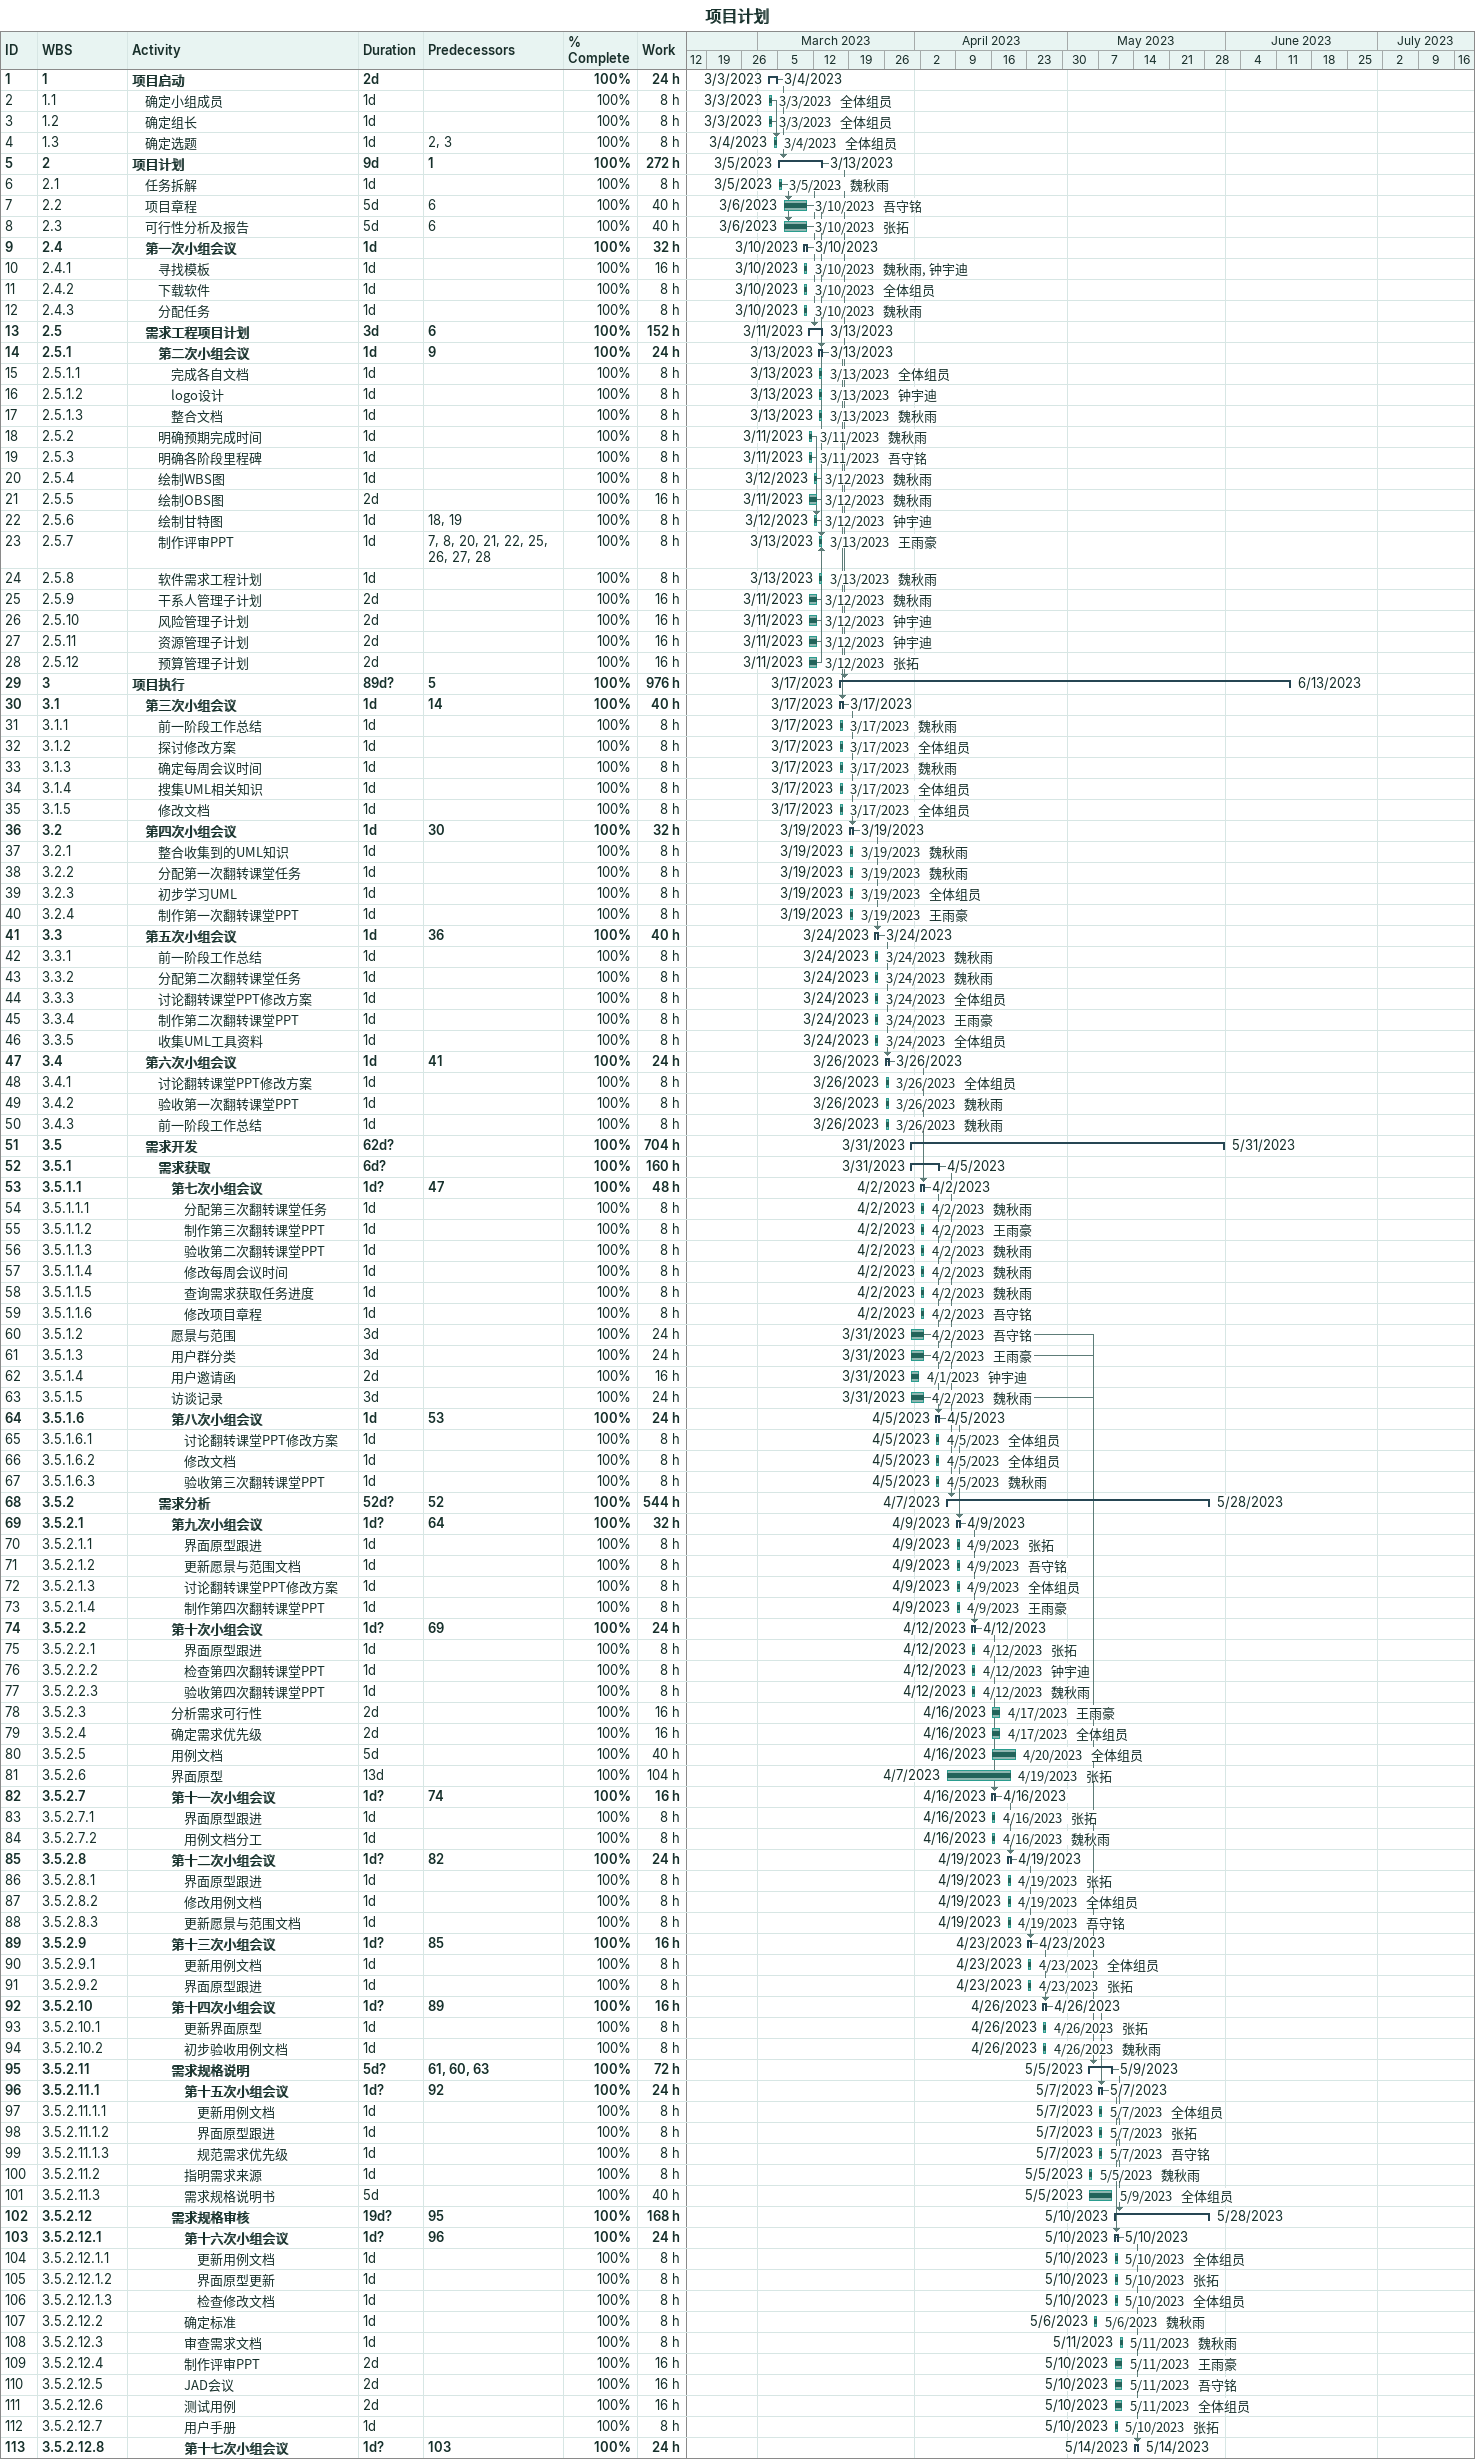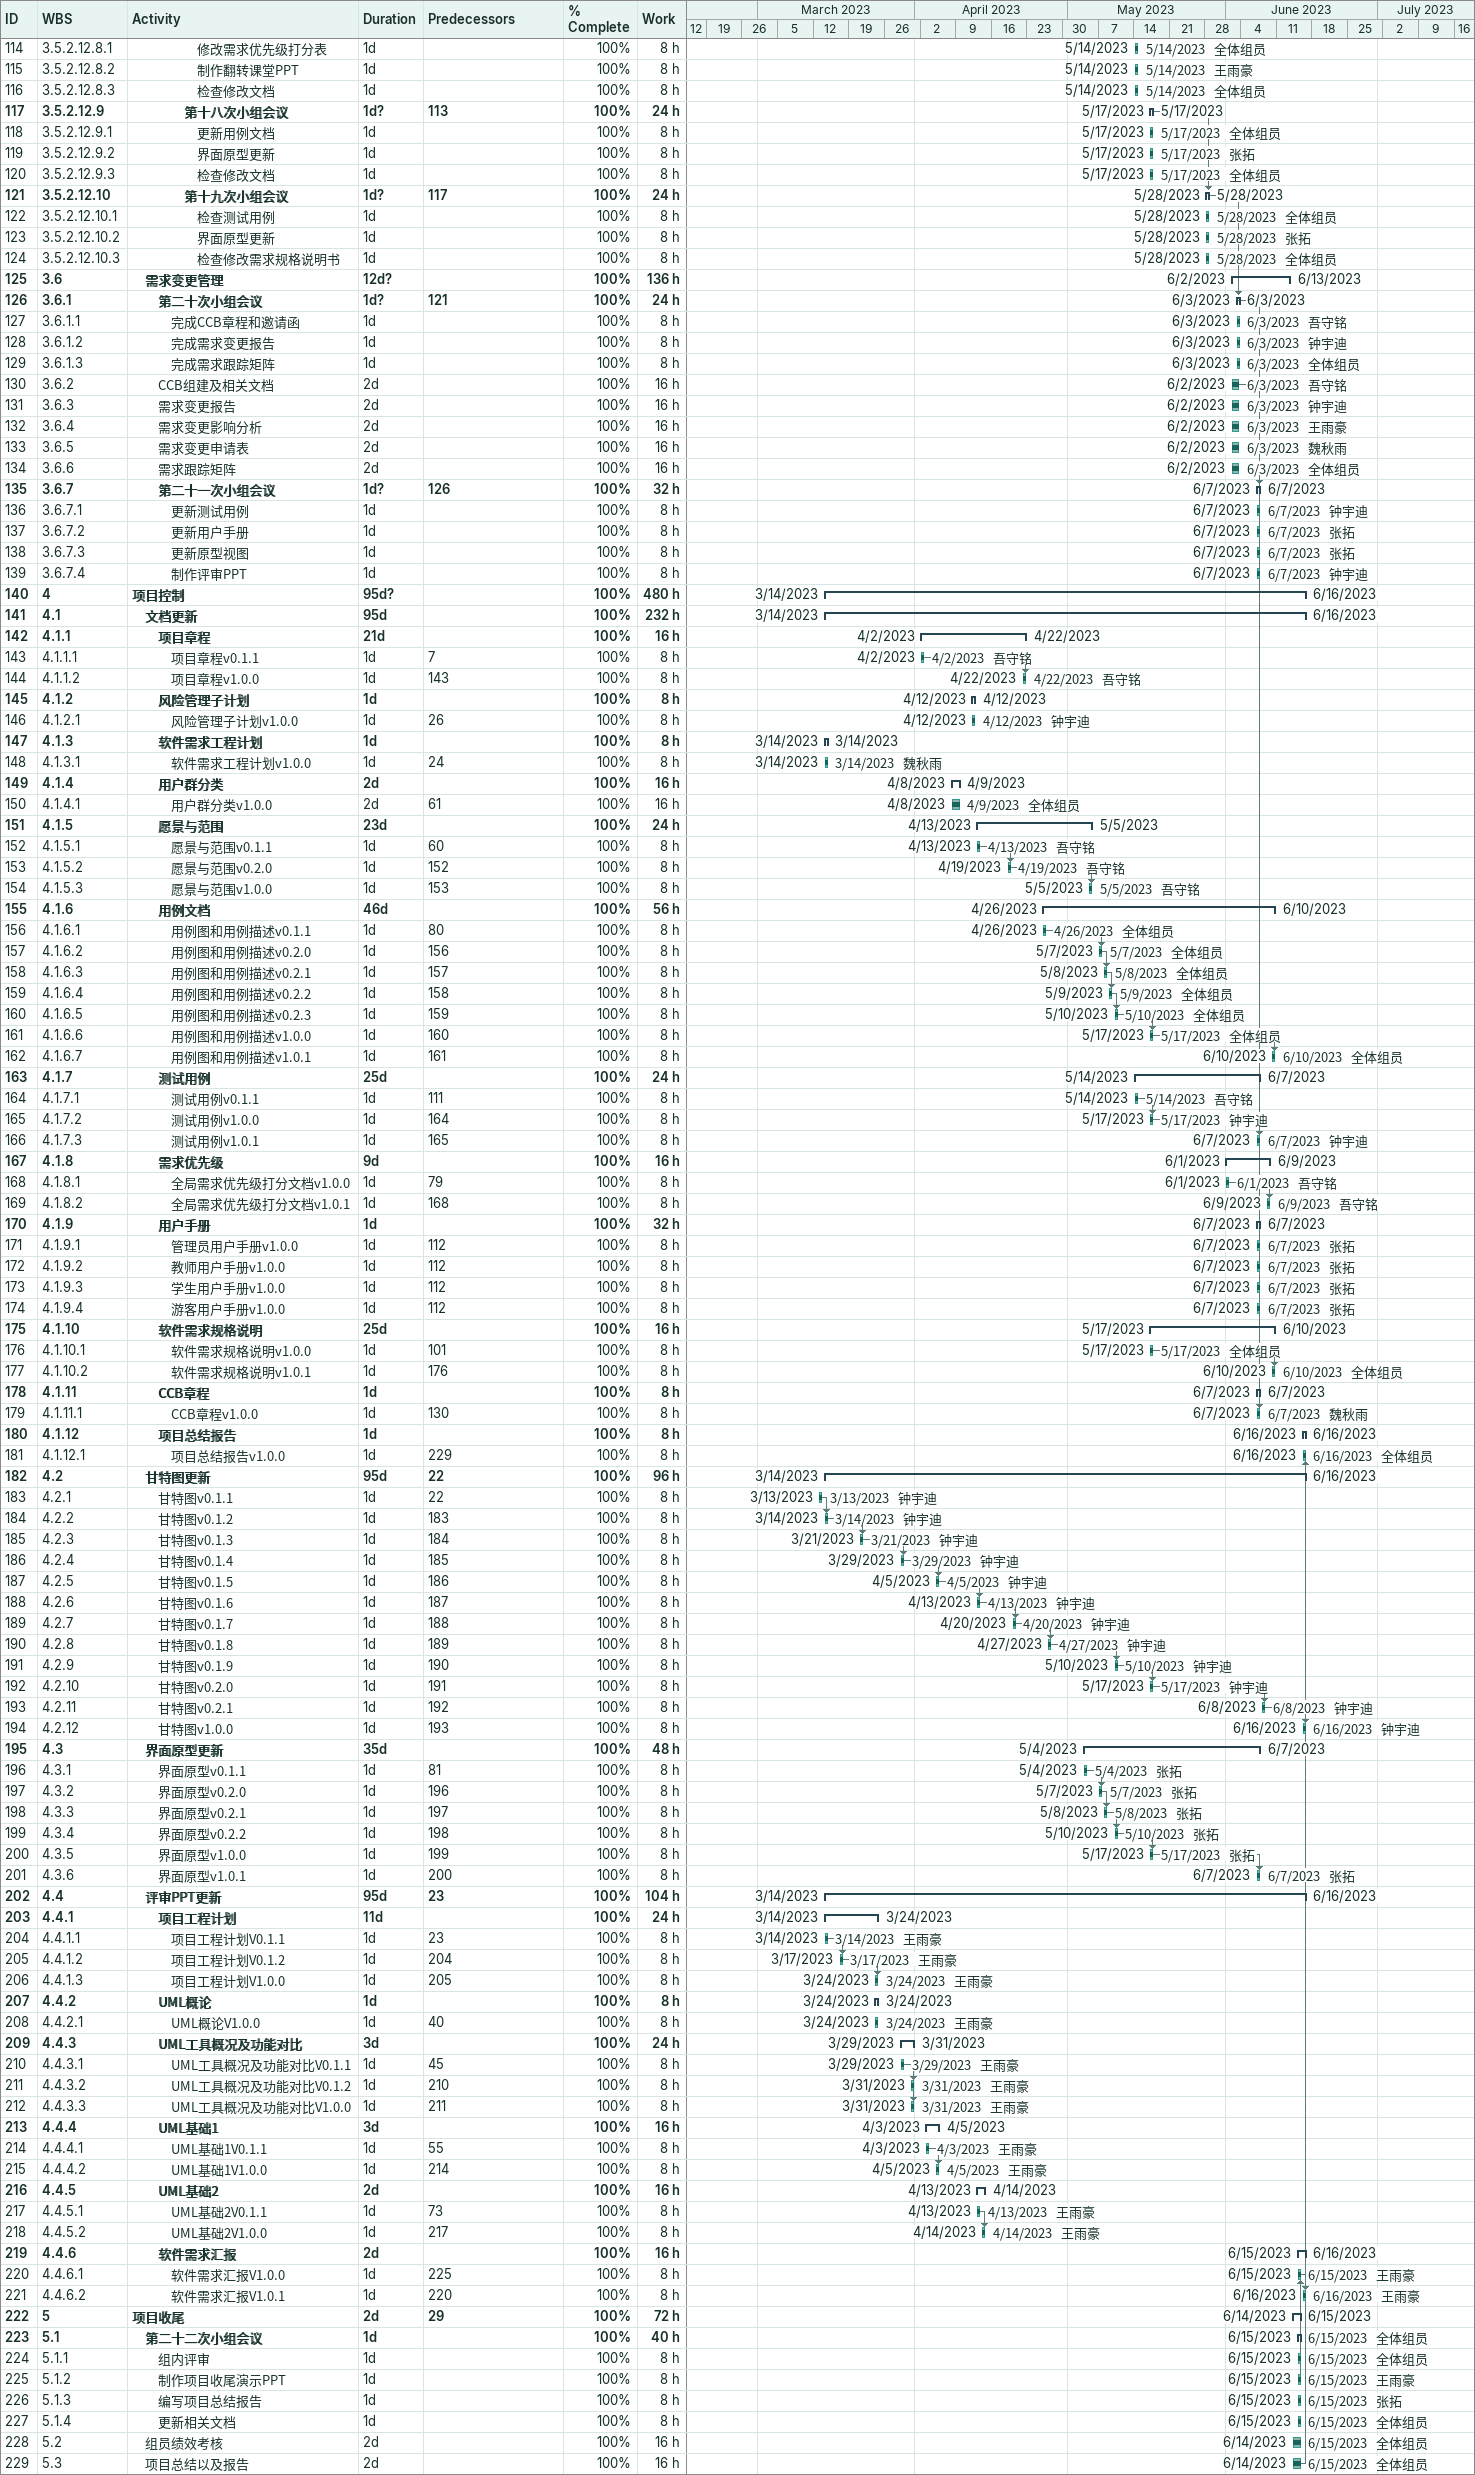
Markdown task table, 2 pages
项目计划

| ID | WBS | Task | Duration | Start | Finish | Predecessors | Resources | % complete | Work (h) |
|---|---|---|---|---|---|---|---|---|---|
| 1 | 1 | **项目启动** | 2d | 2023-03-03 | 2023-03-04 |  |  | 100 | 24 |
| 2 | 1.1 | 确定小组成员 | 1d | 2023-03-03 | 2023-03-03 |  | 全体组员 | 100 | 8 |
| 3 | 1.2 | 确定组长 | 1d | 2023-03-03 | 2023-03-03 |  | 全体组员 | 100 | 8 |
| 4 | 1.3 | 确定选题 | 1d | 2023-03-04 | 2023-03-04 | 2, 3 | 全体组员 | 100 | 8 |
| 5 | 2 | **项目计划** | 9d | 2023-03-05 | 2023-03-13 | 1 |  | 100 | 272 |
| 6 | 2.1 | 任务拆解 | 1d | 2023-03-05 | 2023-03-05 |  | 魏秋雨 | 100 | 8 |
| 7 | 2.2 | 项目章程 | 5d | 2023-03-06 | 2023-03-10 | 6 | 吾守铭 | 100 | 40 |
| 8 | 2.3 | 可行性分析及报告 | 5d | 2023-03-06 | 2023-03-10 | 6 | 张拓 | 100 | 40 |
| 9 | 2.4 | **第一次小组会议** | 1d | 2023-03-10 | 2023-03-10 |  |  | 100 | 32 |
| 10 | 2.4.1 | 寻找模板 | 1d | 2023-03-10 | 2023-03-10 |  | 魏秋雨, 钟宇迪 | 100 | 16 |
| 11 | 2.4.2 | 下载软件 | 1d | 2023-03-10 | 2023-03-10 |  | 全体组员 | 100 | 8 |
| 12 | 2.4.3 | 分配任务 | 1d | 2023-03-10 | 2023-03-10 |  | 魏秋雨 | 100 | 8 |
| 13 | 2.5 | **需求工程项目计划** | 3d | 2023-03-11 | 2023-03-13 | 6 |  | 100 | 152 |
| 14 | 2.5.1 | **第二次小组会议** | 1d | 2023-03-13 | 2023-03-13 | 9 |  | 100 | 24 |
| 15 | 2.5.1.1 | 完成各自文档 | 1d | 2023-03-13 | 2023-03-13 |  | 全体组员 | 100 | 8 |
| 16 | 2.5.1.2 | logo设计 | 1d | 2023-03-13 | 2023-03-13 |  | 钟宇迪 | 100 | 8 |
| 17 | 2.5.1.3 | 整合文档 | 1d | 2023-03-13 | 2023-03-13 |  | 魏秋雨 | 100 | 8 |
| 18 | 2.5.2 | 明确预期完成时间 | 1d | 2023-03-11 | 2023-03-11 |  | 魏秋雨 | 100 | 8 |
| 19 | 2.5.3 | 明确各阶段里程碑 | 1d | 2023-03-11 | 2023-03-11 |  | 吾守铭 | 100 | 8 |
| 20 | 2.5.4 | 绘制WBS图 | 1d | 2023-03-12 | 2023-03-12 |  | 魏秋雨 | 100 | 8 |
| 21 | 2.5.5 | 绘制OBS图 | 2d | 2023-03-11 | 2023-03-12 |  | 魏秋雨 | 100 | 16 |
| 22 | 2.5.6 | 绘制甘特图 | 1d | 2023-03-12 | 2023-03-12 | 18, 19 | 钟宇迪 | 100 | 8 |
| 23 | 2.5.7 | 制作评审PPT | 1d | 2023-03-13 | 2023-03-13 | 7, 8, 20, 21, 22, 25, 26, 27, 28 | 王雨豪 | 100 | 8 |
| 24 | 2.5.8 | 软件需求工程计划 | 1d | 2023-03-13 | 2023-03-13 |  | 魏秋雨 | 100 | 8 |
| 25 | 2.5.9 | 干系人管理子计划 | 2d | 2023-03-11 | 2023-03-12 |  | 魏秋雨 | 100 | 16 |
| 26 | 2.5.10 | 风险管理子计划 | 2d | 2023-03-11 | 2023-03-12 |  | 钟宇迪 | 100 | 16 |
| 27 | 2.5.11 | 资源管理子计划 | 2d | 2023-03-11 | 2023-03-12 |  | 钟宇迪 | 100 | 16 |
| 28 | 2.5.12 | 预算管理子计划 | 2d | 2023-03-11 | 2023-03-12 |  | 张拓 | 100 | 16 |
| 29 | 3 | **项目执行** | 89d? | 2023-03-17 | 2023-06-13 | 5 |  | 100 | 976 |
| 30 | 3.1 | **第三次小组会议** | 1d | 2023-03-17 | 2023-03-17 | 14 |  | 100 | 40 |
| 31 | 3.1.1 | 前一阶段工作总结 | 1d | 2023-03-17 | 2023-03-17 |  | 魏秋雨 | 100 | 8 |
| 32 | 3.1.2 | 探讨修改方案 | 1d | 2023-03-17 | 2023-03-17 |  | 全体组员 | 100 | 8 |
| 33 | 3.1.3 | 确定每周会议时间 | 1d | 2023-03-17 | 2023-03-17 |  | 魏秋雨 | 100 | 8 |
| 34 | 3.1.4 | 搜集UML相关知识 | 1d | 2023-03-17 | 2023-03-17 |  | 全体组员 | 100 | 8 |
| 35 | 3.1.5 | 修改文档 | 1d | 2023-03-17 | 2023-03-17 |  | 全体组员 | 100 | 8 |
| 36 | 3.2 | **第四次小组会议** | 1d | 2023-03-19 | 2023-03-19 | 30 |  | 100 | 32 |
| 37 | 3.2.1 | 整合收集到的UML知识 | 1d | 2023-03-19 | 2023-03-19 |  | 魏秋雨 | 100 | 8 |
| 38 | 3.2.2 | 分配第一次翻转课堂任务 | 1d | 2023-03-19 | 2023-03-19 |  | 魏秋雨 | 100 | 8 |
| 39 | 3.2.3 | 初步学习UML | 1d | 2023-03-19 | 2023-03-19 |  | 全体组员 | 100 | 8 |
| 40 | 3.2.4 | 制作第一次翻转课堂PPT | 1d | 2023-03-19 | 2023-03-19 |  | 王雨豪 | 100 | 8 |
| 41 | 3.3 | **第五次小组会议** | 1d | 2023-03-24 | 2023-03-24 | 36 |  | 100 | 40 |
| 42 | 3.3.1 | 前一阶段工作总结 | 1d | 2023-03-24 | 2023-03-24 |  | 魏秋雨 | 100 | 8 |
| 43 | 3.3.2 | 分配第二次翻转课堂任务 | 1d | 2023-03-24 | 2023-03-24 |  | 魏秋雨 | 100 | 8 |
| 44 | 3.3.3 | 讨论翻转课堂PPT修改方案 | 1d | 2023-03-24 | 2023-03-24 |  | 全体组员 | 100 | 8 |
| 45 | 3.3.4 | 制作第二次翻转课堂PPT | 1d | 2023-03-24 | 2023-03-24 |  | 王雨豪 | 100 | 8 |
| 46 | 3.3.5 | 收集UML工具资料 | 1d | 2023-03-24 | 2023-03-24 |  | 全体组员 | 100 | 8 |
| 47 | 3.4 | **第六次小组会议** | 1d | 2023-03-26 | 2023-03-26 | 41 |  | 100 | 24 |
| 48 | 3.4.1 | 讨论翻转课堂PPT修改方案 | 1d | 2023-03-26 | 2023-03-26 |  | 全体组员 | 100 | 8 |
| 49 | 3.4.2 | 验收第一次翻转课堂PPT | 1d | 2023-03-26 | 2023-03-26 |  | 魏秋雨 | 100 | 8 |
| 50 | 3.4.3 | 前一阶段工作总结 | 1d | 2023-03-26 | 2023-03-26 |  | 魏秋雨 | 100 | 8 |
| 51 | 3.5 | **需求开发** | 62d? | 2023-03-31 | 2023-05-31 |  |  | 100 | 704 |
| 52 | 3.5.1 | **需求获取** | 6d? | 2023-03-31 | 2023-04-05 |  |  | 100 | 160 |
| 53 | 3.5.1.1 | **第七次小组会议** | 1d? | 2023-04-02 | 2023-04-02 | 47 |  | 100 | 48 |
| 54 | 3.5.1.1.1 | 分配第三次翻转课堂任务 | 1d | 2023-04-02 | 2023-04-02 |  | 魏秋雨 | 100 | 8 |
| 55 | 3.5.1.1.2 | 制作第三次翻转课堂PPT | 1d | 2023-04-02 | 2023-04-02 |  | 王雨豪 | 100 | 8 |
| 56 | 3.5.1.1.3 | 验收第二次翻转课堂PPT | 1d | 2023-04-02 | 2023-04-02 |  | 魏秋雨 | 100 | 8 |
| 57 | 3.5.1.1.4 | 修改每周会议时间 | 1d | 2023-04-02 | 2023-04-02 |  | 魏秋雨 | 100 | 8 |
| 58 | 3.5.1.1.5 | 查询需求获取任务进度 | 1d | 2023-04-02 | 2023-04-02 |  | 魏秋雨 | 100 | 8 |
| 59 | 3.5.1.1.6 | 修改项目章程 | 1d | 2023-04-02 | 2023-04-02 |  | 吾守铭 | 100 | 8 |
| 60 | 3.5.1.2 | 愿景与范围 | 3d | 2023-03-31 | 2023-04-02 |  | 吾守铭 | 100 | 24 |
| 61 | 3.5.1.3 | 用户群分类 | 3d | 2023-03-31 | 2023-04-02 |  | 王雨豪 | 100 | 24 |
| 62 | 3.5.1.4 | 用户邀请函 | 2d | 2023-03-31 | 2023-04-01 |  | 钟宇迪 | 100 | 16 |
| 63 | 3.5.1.5 | 访谈记录 | 3d | 2023-03-31 | 2023-04-02 |  | 魏秋雨 | 100 | 24 |
| 64 | 3.5.1.6 | **第八次小组会议** | 1d | 2023-04-05 | 2023-04-05 | 53 |  | 100 | 24 |
| 65 | 3.5.1.6.1 | 讨论翻转课堂PPT修改方案 | 1d | 2023-04-05 | 2023-04-05 |  | 全体组员 | 100 | 8 |
| 66 | 3.5.1.6.2 | 修改文档 | 1d | 2023-04-05 | 2023-04-05 |  | 全体组员 | 100 | 8 |
| 67 | 3.5.1.6.3 | 验收第三次翻转课堂PPT | 1d | 2023-04-05 | 2023-04-05 |  | 魏秋雨 | 100 | 8 |
| 68 | 3.5.2 | **需求分析** | 52d? | 2023-04-07 | 2023-05-28 | 52 |  | 100 | 544 |
| 69 | 3.5.2.1 | **第九次小组会议** | 1d? | 2023-04-09 | 2023-04-09 | 64 |  | 100 | 32 |
| 70 | 3.5.2.1.1 | 界面原型跟进 | 1d | 2023-04-09 | 2023-04-09 |  | 张拓 | 100 | 8 |
| 71 | 3.5.2.1.2 | 更新愿景与范围文档 | 1d | 2023-04-09 | 2023-04-09 |  | 吾守铭 | 100 | 8 |
| 72 | 3.5.2.1.3 | 讨论翻转课堂PPT修改方案 | 1d | 2023-04-09 | 2023-04-09 |  | 全体组员 | 100 | 8 |
| 73 | 3.5.2.1.4 | 制作第四次翻转课堂PPT | 1d | 2023-04-09 | 2023-04-09 |  | 王雨豪 | 100 | 8 |
| 74 | 3.5.2.2 | **第十次小组会议** | 1d? | 2023-04-12 | 2023-04-12 | 69 |  | 100 | 24 |
| 75 | 3.5.2.2.1 | 界面原型跟进 | 1d | 2023-04-12 | 2023-04-12 |  | 张拓 | 100 | 8 |
| 76 | 3.5.2.2.2 | 检查第四次翻转课堂PPT | 1d | 2023-04-12 | 2023-04-12 |  | 钟宇迪 | 100 | 8 |
| 77 | 3.5.2.2.3 | 验收第四次翻转课堂PPT | 1d | 2023-04-12 | 2023-04-12 |  | 魏秋雨 | 100 | 8 |
| 78 | 3.5.2.3 | 分析需求可行性 | 2d | 2023-04-16 | 2023-04-17 |  | 王雨豪 | 100 | 16 |
| 79 | 3.5.2.4 | 确定需求优先级 | 2d | 2023-04-16 | 2023-04-17 |  | 全体组员 | 100 | 16 |
| 80 | 3.5.2.5 | 用例文档 | 5d | 2023-04-16 | 2023-04-20 |  | 全体组员 | 100 | 40 |
| 81 | 3.5.2.6 | 界面原型 | 13d | 2023-04-07 | 2023-04-19 |  | 张拓 | 100 | 104 |
| 82 | 3.5.2.7 | **第十一次小组会议** | 1d? | 2023-04-16 | 2023-04-16 | 74 |  | 100 | 16 |
| 83 | 3.5.2.7.1 | 界面原型跟进 | 1d | 2023-04-16 | 2023-04-16 |  | 张拓 | 100 | 8 |
| 84 | 3.5.2.7.2 | 用例文档分工 | 1d | 2023-04-16 | 2023-04-16 |  | 魏秋雨 | 100 | 8 |
| 85 | 3.5.2.8 | **第十二次小组会议** | 1d? | 2023-04-19 | 2023-04-19 | 82 |  | 100 | 24 |
| 86 | 3.5.2.8.1 | 界面原型跟进 | 1d | 2023-04-19 | 2023-04-19 |  | 张拓 | 100 | 8 |
| 87 | 3.5.2.8.2 | 修改用例文档 | 1d | 2023-04-19 | 2023-04-19 |  | 全体组员 | 100 | 8 |
| 88 | 3.5.2.8.3 | 更新愿景与范围文档 | 1d | 2023-04-19 | 2023-04-19 |  | 吾守铭 | 100 | 8 |
| 89 | 3.5.2.9 | **第十三次小组会议** | 1d? | 2023-04-23 | 2023-04-23 | 85 |  | 100 | 16 |
| 90 | 3.5.2.9.1 | 更新用例文档 | 1d | 2023-04-23 | 2023-04-23 |  | 全体组员 | 100 | 8 |
| 91 | 3.5.2.9.2 | 界面原型跟进 | 1d | 2023-04-23 | 2023-04-23 |  | 张拓 | 100 | 8 |
| 92 | 3.5.2.10 | **第十四次小组会议** | 1d? | 2023-04-26 | 2023-04-26 | 89 |  | 100 | 16 |
| 93 | 3.5.2.10.1 | 更新界面原型 | 1d | 2023-04-26 | 2023-04-26 |  | 张拓 | 100 | 8 |
| 94 | 3.5.2.10.2 | 初步验收用例文档 | 1d | 2023-04-26 | 2023-04-26 |  | 魏秋雨 | 100 | 8 |
| 95 | 3.5.2.11 | **需求规格说明** | 5d? | 2023-05-05 | 2023-05-09 | 61, 60, 63 |  | 100 | 72 |
| 96 | 3.5.2.11.1 | **第十五次小组会议** | 1d? | 2023-05-07 | 2023-05-07 | 92 |  | 100 | 24 |
| 97 | 3.5.2.11.1.1 | 更新用例文档 | 1d | 2023-05-07 | 2023-05-07 |  | 全体组员 | 100 | 8 |
| 98 | 3.5.2.11.1.2 | 界面原型跟进 | 1d | 2023-05-07 | 2023-05-07 |  | 张拓 | 100 | 8 |
| 99 | 3.5.2.11.1.3 | 规范需求优先级 | 1d | 2023-05-07 | 2023-05-07 |  | 吾守铭 | 100 | 8 |
| 100 | 3.5.2.11.2 | 指明需求来源 | 1d | 2023-05-05 | 2023-05-05 |  | 魏秋雨 | 100 | 8 |
| 101 | 3.5.2.11.3 | 需求规格说明书 | 5d | 2023-05-05 | 2023-05-09 |  | 全体组员 | 100 | 40 |
| 102 | 3.5.2.12 | **需求规格审核** | 19d? | 2023-05-10 | 2023-05-28 | 95 |  | 100 | 168 |
| 103 | 3.5.2.12.1 | **第十六次小组会议** | 1d? | 2023-05-10 | 2023-05-10 | 96 |  | 100 | 24 |
| 104 | 3.5.2.12.1.1 | 更新用例文档 | 1d | 2023-05-10 | 2023-05-10 |  | 全体组员 | 100 | 8 |
| 105 | 3.5.2.12.1.2 | 界面原型更新 | 1d | 2023-05-10 | 2023-05-10 |  | 张拓 | 100 | 8 |
| 106 | 3.5.2.12.1.3 | 检查修改文档 | 1d | 2023-05-10 | 2023-05-10 |  | 全体组员 | 100 | 8 |
| 107 | 3.5.2.12.2 | 确定标准 | 1d | 2023-05-06 | 2023-05-06 |  | 魏秋雨 | 100 | 8 |
| 108 | 3.5.2.12.3 | 审查需求文档 | 1d | 2023-05-11 | 2023-05-11 |  | 魏秋雨 | 100 | 8 |
| 109 | 3.5.2.12.4 | 制作评审PPT | 2d | 2023-05-10 | 2023-05-11 |  | 王雨豪 | 100 | 16 |
| 110 | 3.5.2.12.5 | JAD会议 | 2d | 2023-05-10 | 2023-05-11 |  | 吾守铭 | 100 | 16 |
| 111 | 3.5.2.12.6 | 测试用例 | 2d | 2023-05-10 | 2023-05-11 |  | 全体组员 | 100 | 16 |
| 112 | 3.5.2.12.7 | 用户手册 | 1d | 2023-05-10 | 2023-05-10 |  | 张拓 | 100 | 8 |
| 113 | 3.5.2.12.8 | **第十七次小组会议** | 1d? | 2023-05-14 | 2023-05-14 | 103 |  | 100 | 24 |
| 114 | 3.5.2.12.8.1 | 修改需求优先级打分表 | 1d | 2023-05-14 | 2023-05-14 |  | 全体组员 | 100 | 8 |
| 115 | 3.5.2.12.8.2 | 制作翻转课堂PPT | 1d | 2023-05-14 | 2023-05-14 |  | 王雨豪 | 100 | 8 |
| 116 | 3.5.2.12.8.3 | 检查修改文档 | 1d | 2023-05-14 | 2023-05-14 |  | 全体组员 | 100 | 8 |
| 117 | 3.5.2.12.9 | **第十八次小组会议** | 1d? | 2023-05-17 | 2023-05-17 | 113 |  | 100 | 24 |
| 118 | 3.5.2.12.9.1 | 更新用例文档 | 1d | 2023-05-17 | 2023-05-17 |  | 全体组员 | 100 | 8 |
| 119 | 3.5.2.12.9.2 | 界面原型更新 | 1d | 2023-05-17 | 2023-05-17 |  | 张拓 | 100 | 8 |
| 120 | 3.5.2.12.9.3 | 检查修改文档 | 1d | 2023-05-17 | 2023-05-17 |  | 全体组员 | 100 | 8 |
| 121 | 3.5.2.12.10 | **第十九次小组会议** | 1d? | 2023-05-28 | 2023-05-28 | 117 |  | 100 | 24 |
| 122 | 3.5.2.12.10.1 | 检查测试用例 | 1d | 2023-05-28 | 2023-05-28 |  | 全体组员 | 100 | 8 |
| 123 | 3.5.2.12.10.2 | 界面原型更新 | 1d | 2023-05-28 | 2023-05-28 |  | 张拓 | 100 | 8 |
| 124 | 3.5.2.12.10.3 | 检查修改需求规格说明书 | 1d | 2023-05-28 | 2023-05-28 |  | 全体组员 | 100 | 8 |
| 125 | 3.6 | **需求变更管理** | 12d? | 2023-06-02 | 2023-06-13 |  |  | 100 | 136 |
| 126 | 3.6.1 | **第二十次小组会议** | 1d? | 2023-06-03 | 2023-06-03 | 121 |  | 100 | 24 |
| 127 | 3.6.1.1 | 完成CCB章程和邀请函 | 1d | 2023-06-03 | 2023-06-03 |  | 吾守铭 | 100 | 8 |
| 128 | 3.6.1.2 | 完成需求变更报告 | 1d | 2023-06-03 | 2023-06-03 |  | 钟宇迪 | 100 | 8 |
| 129 | 3.6.1.3 | 完成需求跟踪矩阵 | 1d | 2023-06-03 | 2023-06-03 |  | 全体组员 | 100 | 8 |
| 130 | 3.6.2 | CCB组建及相关文档 | 2d | 2023-06-02 | 2023-06-03 |  | 吾守铭 | 100 | 16 |
| 131 | 3.6.3 | 需求变更报告 | 2d | 2023-06-02 | 2023-06-03 |  | 钟宇迪 | 100 | 16 |
| 132 | 3.6.4 | 需求变更影响分析 | 2d | 2023-06-02 | 2023-06-03 |  | 王雨豪 | 100 | 16 |
| 133 | 3.6.5 | 需求变更申请表 | 2d | 2023-06-02 | 2023-06-03 |  | 魏秋雨 | 100 | 16 |
| 134 | 3.6.6 | 需求跟踪矩阵 | 2d | 2023-06-02 | 2023-06-03 |  | 全体组员 | 100 | 16 |
| 135 | 3.6.7 | **第二十一次小组会议** | 1d? | 2023-06-07 | 2023-06-07 | 126 |  | 100 | 32 |
| 136 | 3.6.7.1 | 更新测试用例 | 1d | 2023-06-07 | 2023-06-07 |  | 钟宇迪 | 100 | 8 |
| 137 | 3.6.7.2 | 更新用户手册 | 1d | 2023-06-07 | 2023-06-07 |  | 张拓 | 100 | 8 |
| 138 | 3.6.7.3 | 更新原型视图 | 1d | 2023-06-07 | 2023-06-07 |  | 张拓 | 100 | 8 |
| 139 | 3.6.7.4 | 制作评审PPT | 1d | 2023-06-07 | 2023-06-07 |  | 钟宇迪 | 100 | 8 |
| 140 | 4 | **项目控制** | 95d? | 2023-03-14 | 2023-06-16 |  |  | 100 | 480 |
| 141 | 4.1 | **文档更新** | 95d | 2023-03-14 | 2023-06-16 |  |  | 100 | 232 |
| 142 | 4.1.1 | **项目章程** | 21d | 2023-04-02 | 2023-04-22 |  |  | 100 | 16 |
| 143 | 4.1.1.1 | 项目章程v0.1.1 | 1d | 2023-04-02 | 2023-04-02 | 7 | 吾守铭 | 100 | 8 |
| 144 | 4.1.1.2 | 项目章程v1.0.0 | 1d | 2023-04-22 | 2023-04-22 | 143 | 吾守铭 | 100 | 8 |
| 145 | 4.1.2 | **风险管理子计划** | 1d | 2023-04-12 | 2023-04-12 |  |  | 100 | 8 |
| 146 | 4.1.2.1 | 风险管理子计划v1.0.0 | 1d | 2023-04-12 | 2023-04-12 | 26 | 钟宇迪 | 100 | 8 |
| 147 | 4.1.3 | **软件需求工程计划** | 1d | 2023-03-14 | 2023-03-14 |  |  | 100 | 8 |
| 148 | 4.1.3.1 | 软件需求工程计划v1.0.0 | 1d | 2023-03-14 | 2023-03-14 | 24 | 魏秋雨 | 100 | 8 |
| 149 | 4.1.4 | **用户群分类** | 2d | 2023-04-08 | 2023-04-09 |  |  | 100 | 16 |
| 150 | 4.1.4.1 | 用户群分类v1.0.0 | 2d | 2023-04-08 | 2023-04-09 | 61 | 全体组员 | 100 | 16 |
| 151 | 4.1.5 | **愿景与范围** | 23d | 2023-04-13 | 2023-05-05 |  |  | 100 | 24 |
| 152 | 4.1.5.1 | 愿景与范围v0.1.1 | 1d | 2023-04-13 | 2023-04-13 | 60 | 吾守铭 | 100 | 8 |
| 153 | 4.1.5.2 | 愿景与范围v0.2.0 | 1d | 2023-04-19 | 2023-04-19 | 152 | 吾守铭 | 100 | 8 |
| 154 | 4.1.5.3 | 愿景与范围v1.0.0 | 1d | 2023-05-05 | 2023-05-05 | 153 | 吾守铭 | 100 | 8 |
| 155 | 4.1.6 | **用例文档** | 46d | 2023-04-26 | 2023-06-10 |  |  | 100 | 56 |
| 156 | 4.1.6.1 | 用例图和用例描述v0.1.1 | 1d | 2023-04-26 | 2023-04-26 | 80 | 全体组员 | 100 | 8 |
| 157 | 4.1.6.2 | 用例图和用例描述v0.2.0 | 1d | 2023-05-07 | 2023-05-07 | 156 | 全体组员 | 100 | 8 |
| 158 | 4.1.6.3 | 用例图和用例描述v0.2.1 | 1d | 2023-05-08 | 2023-05-08 | 157 | 全体组员 | 100 | 8 |
| 159 | 4.1.6.4 | 用例图和用例描述v0.2.2 | 1d | 2023-05-09 | 2023-05-09 | 158 | 全体组员 | 100 | 8 |
| 160 | 4.1.6.5 | 用例图和用例描述v0.2.3 | 1d | 2023-05-10 | 2023-05-10 | 159 | 全体组员 | 100 | 8 |
| 161 | 4.1.6.6 | 用例图和用例描述v1.0.0 | 1d | 2023-05-17 | 2023-05-17 | 160 | 全体组员 | 100 | 8 |
| 162 | 4.1.6.7 | 用例图和用例描述v1.0.1 | 1d | 2023-06-10 | 2023-06-10 | 161 | 全体组员 | 100 | 8 |
| 163 | 4.1.7 | **测试用例** | 25d | 2023-05-14 | 2023-06-07 |  |  | 100 | 24 |
| 164 | 4.1.7.1 | 测试用例v0.1.1 | 1d | 2023-05-14 | 2023-05-14 | 111 | 吾守铭 | 100 | 8 |
| 165 | 4.1.7.2 | 测试用例v1.0.0 | 1d | 2023-05-17 | 2023-05-17 | 164 | 钟宇迪 | 100 | 8 |
| 166 | 4.1.7.3 | 测试用例v1.0.1 | 1d | 2023-06-07 | 2023-06-07 | 165 | 钟宇迪 | 100 | 8 |
| 167 | 4.1.8 | **需求优先级** | 9d | 2023-06-01 | 2023-06-09 |  |  | 100 | 16 |
| 168 | 4.1.8.1 | 全局需求优先级打分文档v1.0.0 | 1d | 2023-06-01 | 2023-06-01 | 79 | 吾守铭 | 100 | 8 |
| 169 | 4.1.8.2 | 全局需求优先级打分文档v1.0.1 | 1d | 2023-06-09 | 2023-06-09 | 168 | 吾守铭 | 100 | 8 |
| 170 | 4.1.9 | **用户手册** | 1d | 2023-06-07 | 2023-06-07 |  |  | 100 | 32 |
| 171 | 4.1.9.1 | 管理员用户手册v1.0.0 | 1d | 2023-06-07 | 2023-06-07 | 112 | 张拓 | 100 | 8 |
| 172 | 4.1.9.2 | 教师用户手册v1.0.0 | 1d | 2023-06-07 | 2023-06-07 | 112 | 张拓 | 100 | 8 |
| 173 | 4.1.9.3 | 学生用户手册v1.0.0 | 1d | 2023-06-07 | 2023-06-07 | 112 | 张拓 | 100 | 8 |
| 174 | 4.1.9.4 | 游客用户手册v1.0.0 | 1d | 2023-06-07 | 2023-06-07 | 112 | 张拓 | 100 | 8 |
| 175 | 4.1.10 | **软件需求规格说明** | 25d | 2023-05-17 | 2023-06-10 |  |  | 100 | 16 |
| 176 | 4.1.10.1 | 软件需求规格说明v1.0.0 | 1d | 2023-05-17 | 2023-05-17 | 101 | 全体组员 | 100 | 8 |
| 177 | 4.1.10.2 | 软件需求规格说明v1.0.1 | 1d | 2023-06-10 | 2023-06-10 | 176 | 全体组员 | 100 | 8 |
| 178 | 4.1.11 | **CCB章程** | 1d | 2023-06-07 | 2023-06-07 |  |  | 100 | 8 |
| 179 | 4.1.11.1 | CCB章程v1.0.0 | 1d | 2023-06-07 | 2023-06-07 | 130 | 魏秋雨 | 100 | 8 |
| 180 | 4.1.12 | **项目总结报告** | 1d | 2023-06-16 | 2023-06-16 |  |  | 100 | 8 |
| 181 | 4.1.12.1 | 项目总结报告v1.0.0 | 1d | 2023-06-16 | 2023-06-16 | 229 | 全体组员 | 100 | 8 |
| 182 | 4.2 | **甘特图更新** | 95d | 2023-03-14 | 2023-06-16 | 22 |  | 100 | 96 |
| 183 | 4.2.1 | 甘特图v0.1.1 | 1d | 2023-03-13 | 2023-03-13 | 22 | 钟宇迪 | 100 | 8 |
| 184 | 4.2.2 | 甘特图v0.1.2 | 1d | 2023-03-14 | 2023-03-14 | 183 | 钟宇迪 | 100 | 8 |
| 185 | 4.2.3 | 甘特图v0.1.3 | 1d | 2023-03-21 | 2023-03-21 | 184 | 钟宇迪 | 100 | 8 |
| 186 | 4.2.4 | 甘特图v0.1.4 | 1d | 2023-03-29 | 2023-03-29 | 185 | 钟宇迪 | 100 | 8 |
| 187 | 4.2.5 | 甘特图v0.1.5 | 1d | 2023-04-05 | 2023-04-05 | 186 | 钟宇迪 | 100 | 8 |
| 188 | 4.2.6 | 甘特图v0.1.6 | 1d | 2023-04-13 | 2023-04-13 | 187 | 钟宇迪 | 100 | 8 |
| 189 | 4.2.7 | 甘特图v0.1.7 | 1d | 2023-04-20 | 2023-04-20 | 188 | 钟宇迪 | 100 | 8 |
| 190 | 4.2.8 | 甘特图v0.1.8 | 1d | 2023-04-27 | 2023-04-27 | 189 | 钟宇迪 | 100 | 8 |
| 191 | 4.2.9 | 甘特图v0.1.9 | 1d | 2023-05-10 | 2023-05-10 | 190 | 钟宇迪 | 100 | 8 |
| 192 | 4.2.10 | 甘特图v0.2.0 | 1d | 2023-05-17 | 2023-05-17 | 191 | 钟宇迪 | 100 | 8 |
| 193 | 4.2.11 | 甘特图v0.2.1 | 1d | 2023-06-08 | 2023-06-08 | 192 | 钟宇迪 | 100 | 8 |
| 194 | 4.2.12 | 甘特图v1.0.0 | 1d | 2023-06-16 | 2023-06-16 | 193 | 钟宇迪 | 100 | 8 |
| 195 | 4.3 | **界面原型更新** | 35d | 2023-05-04 | 2023-06-07 |  |  | 100 | 48 |
| 196 | 4.3.1 | 界面原型v0.1.1 | 1d | 2023-05-04 | 2023-05-04 | 81 | 张拓 | 100 | 8 |
| 197 | 4.3.2 | 界面原型v0.2.0 | 1d | 2023-05-07 | 2023-05-07 | 196 | 张拓 | 100 | 8 |
| 198 | 4.3.3 | 界面原型v0.2.1 | 1d | 2023-05-08 | 2023-05-08 | 197 | 张拓 | 100 | 8 |
| 199 | 4.3.4 | 界面原型v0.2.2 | 1d | 2023-05-10 | 2023-05-10 | 198 | 张拓 | 100 | 8 |
| 200 | 4.3.5 | 界面原型v1.0.0 | 1d | 2023-05-17 | 2023-05-17 | 199 | 张拓 | 100 | 8 |
| 201 | 4.3.6 | 界面原型v1.0.1 | 1d | 2023-06-07 | 2023-06-07 | 200 | 张拓 | 100 | 8 |
| 202 | 4.4 | **评审PPT更新** | 95d | 2023-03-14 | 2023-06-16 | 23 |  | 100 | 104 |
| 203 | 4.4.1 | **项目工程计划** | 11d | 2023-03-14 | 2023-03-24 |  |  | 100 | 24 |
| 204 | 4.4.1.1 | 项目工程计划V0.1.1 | 1d | 2023-03-14 | 2023-03-14 | 23 | 王雨豪 | 100 | 8 |
| 205 | 4.4.1.2 | 项目工程计划V0.1.2 | 1d | 2023-03-17 | 2023-03-17 | 204 | 王雨豪 | 100 | 8 |
| 206 | 4.4.1.3 | 项目工程计划V1.0.0 | 1d | 2023-03-24 | 2023-03-24 | 205 | 王雨豪 | 100 | 8 |
| 207 | 4.4.2 | **UML概论** | 1d | 2023-03-24 | 2023-03-24 |  |  | 100 | 8 |
| 208 | 4.4.2.1 | UML概论V1.0.0 | 1d | 2023-03-24 | 2023-03-24 | 40 | 王雨豪 | 100 | 8 |
| 209 | 4.4.3 | **UML工具概况及功能对比** | 3d | 2023-03-29 | 2023-03-31 |  |  | 100 | 24 |
| 210 | 4.4.3.1 | UML工具概况及功能对比V0.1.1 | 1d | 2023-03-29 | 2023-03-29 | 45 | 王雨豪 | 100 | 8 |
| 211 | 4.4.3.2 | UML工具概况及功能对比V0.1.2 | 1d | 2023-03-31 | 2023-03-31 | 210 | 王雨豪 | 100 | 8 |
| 212 | 4.4.3.3 | UML工具概况及功能对比V1.0.0 | 1d | 2023-03-31 | 2023-03-31 | 211 | 王雨豪 | 100 | 8 |
| 213 | 4.4.4 | **UML基础1** | 3d | 2023-04-03 | 2023-04-05 |  |  | 100 | 16 |
| 214 | 4.4.4.1 | UML基础1V0.1.1 | 1d | 2023-04-03 | 2023-04-03 | 55 | 王雨豪 | 100 | 8 |
| 215 | 4.4.4.2 | UML基础1V1.0.0 | 1d | 2023-04-05 | 2023-04-05 | 214 | 王雨豪 | 100 | 8 |
| 216 | 4.4.5 | **UML基础2** | 2d | 2023-04-13 | 2023-04-14 |  |  | 100 | 16 |
| 217 | 4.4.5.1 | UML基础2V0.1.1 | 1d | 2023-04-13 | 2023-04-13 | 73 | 王雨豪 | 100 | 8 |
| 218 | 4.4.5.2 | UML基础2V1.0.0 | 1d | 2023-04-14 | 2023-04-14 | 217 | 王雨豪 | 100 | 8 |
| 219 | 4.4.6 | **软件需求汇报** | 2d | 2023-06-15 | 2023-06-16 |  |  | 100 | 16 |
| 220 | 4.4.6.1 | 软件需求汇报V1.0.0 | 1d | 2023-06-15 | 2023-06-15 | 225 | 王雨豪 | 100 | 8 |
| 221 | 4.4.6.2 | 软件需求汇报V1.0.1 | 1d | 2023-06-16 | 2023-06-16 | 220 | 王雨豪 | 100 | 8 |
| 222 | 5 | **项目收尾** | 2d | 2023-06-14 | 2023-06-15 | 29 |  | 100 | 72 |
| 223 | 5.1 | **第二十二次小组会议** | 1d | 2023-06-15 | 2023-06-15 |  | 全体组员 | 100 | 40 |
| 224 | 5.1.1 | 组内评审 | 1d | 2023-06-15 | 2023-06-15 |  | 全体组员 | 100 | 8 |
| 225 | 5.1.2 | 制作项目收尾演示PPT | 1d | 2023-06-15 | 2023-06-15 |  | 王雨豪 | 100 | 8 |
| 226 | 5.1.3 | 编写项目总结报告 | 1d | 2023-06-15 | 2023-06-15 |  | 张拓 | 100 | 8 |
| 227 | 5.1.4 | 更新相关文档 | 1d | 2023-06-15 | 2023-06-15 |  | 全体组员 | 100 | 8 |
| 228 | 5.2 | 组员绩效考核 | 2d | 2023-06-14 | 2023-06-15 |  | 全体组员 | 100 | 16 |
| 229 | 5.3 | 项目总结以及报告 | 2d | 2023-06-14 | 2023-06-15 |  | 全体组员 | 100 | 16 |
